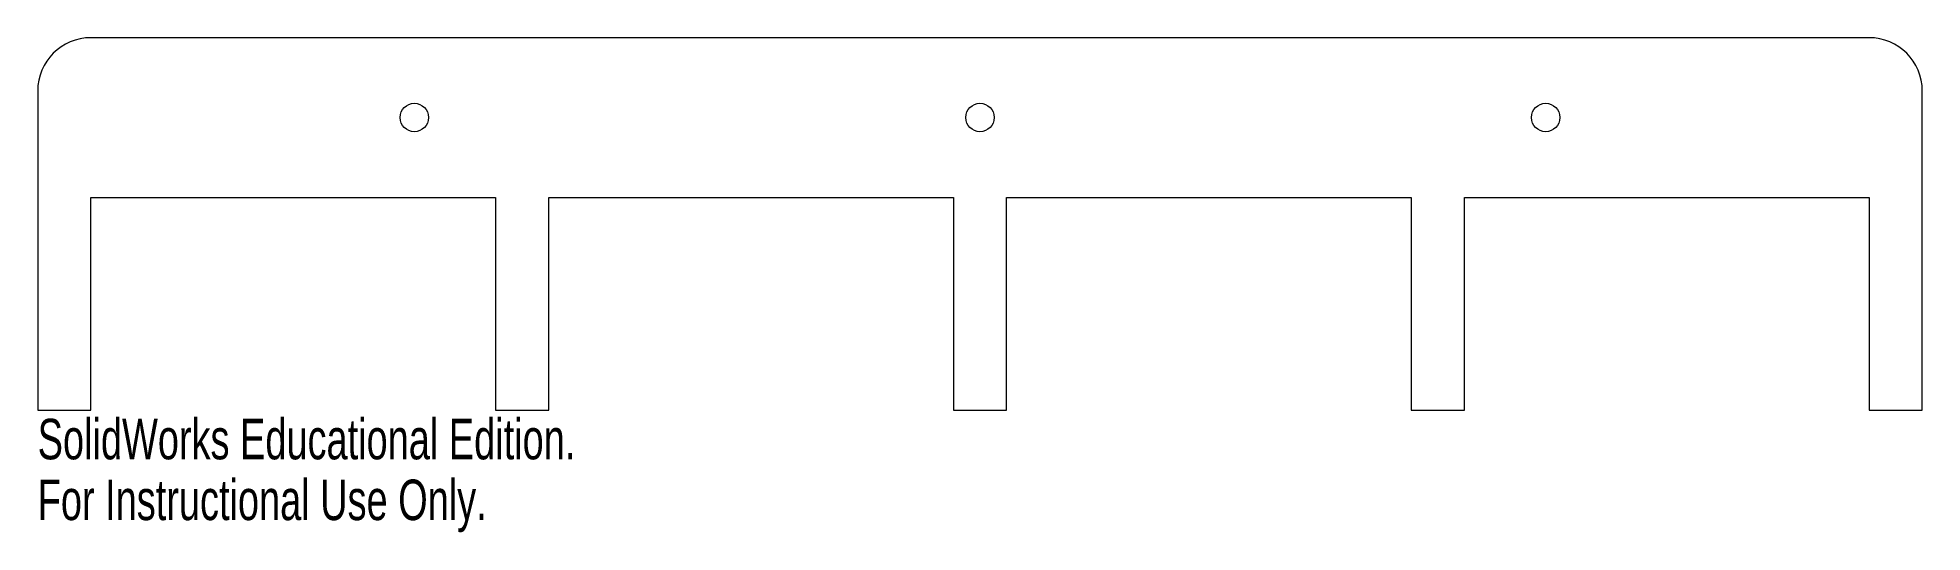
# Model space of a CAD drawing. Header units: inches. Extents: x -5.18 to 3.67, y 1.18 to 3.5.
import ezdxf

# ---------------------------------------------------------------- set-up
doc = ezdxf.new("R2010")
doc.units = ezdxf.units.IN
doc.header["$MEASUREMENT"] = 0
doc.styles.add('SLDTEXTSTYLE0', font='TXT', dxfattribs={"width": 0.7})

msp = doc.modelspace()

# ---------------------------------------------------------------- linework, layer by layer
at = {"color": 7, "linetype": 'Continuous', "lineweight": 15}
for p, q in [((3.4156, 3.5), (-4.9344, 3.5)), ((-5.1844, 3.25), (-5.1844, 1.75)), ((3.6656, 1.75), (3.6656, 3.25)), ((-4.9344, 2.75), (-3.0344, 2.75)), ((-4.9344, 1.75), (-4.9344, 2.75)), ((-3.0344, 2.75), (-3.0344, 1.75)), ((-2.7844, 2.75), (-0.8844, 2.75)), ((-2.7844, 1.75), (-2.7844, 2.75)), ((-0.8844, 2.75), (-0.8844, 1.75)), ((-0.6344, 2.75), (1.2656, 2.75)), ((-0.6344, 1.75), (-0.6344, 2.75)), ((1.2656, 2.75), (1.2656, 1.75)), ((1.5156, 2.75), (3.4156, 2.75)), ((1.5156, 1.75), (1.5156, 2.75)), ((3.4156, 2.75), (3.4156, 1.75)), ((-5.1844, 1.75), (-4.9344, 1.75)), ((-3.0344, 1.75), (-2.7844, 1.75)), ((-0.8844, 1.75), (-0.6344, 1.75)), ((1.2656, 1.75), (1.5156, 1.75)), ((3.4156, 1.75), (3.6656, 1.75))]:
    msp.add_line(p, q, dxfattribs=at)
for centre in [(-3.4156, 3.125), (-0.7594, 3.125), (1.8969, 3.125)]:
    msp.add_circle(centre, 0.0669, dxfattribs=at)
for centre, start, end in [((-4.9344, 3.25), 90, 180), ((3.4156, 3.25), 0, 90)]:
    msp.add_arc(centre, 0.25, start, end, dxfattribs=at)

# ---------------------------------------------------------------- texts
at = {"color": 7, "linetype": 'Continuous', "char_height": 0.1903, "attachment_point": 1, "style": 'SLDTEXTSTYLE0'}
for s, insert in [('SolidWorks Educational Edition.', (-5.1844, 1.7099)), ('For Instructional Use Only.', (-5.1844, 1.4244))]:
    msp.add_mtext(s, dxfattribs=dict(at, insert=insert))

doc.saveas('drawing.dxf')
